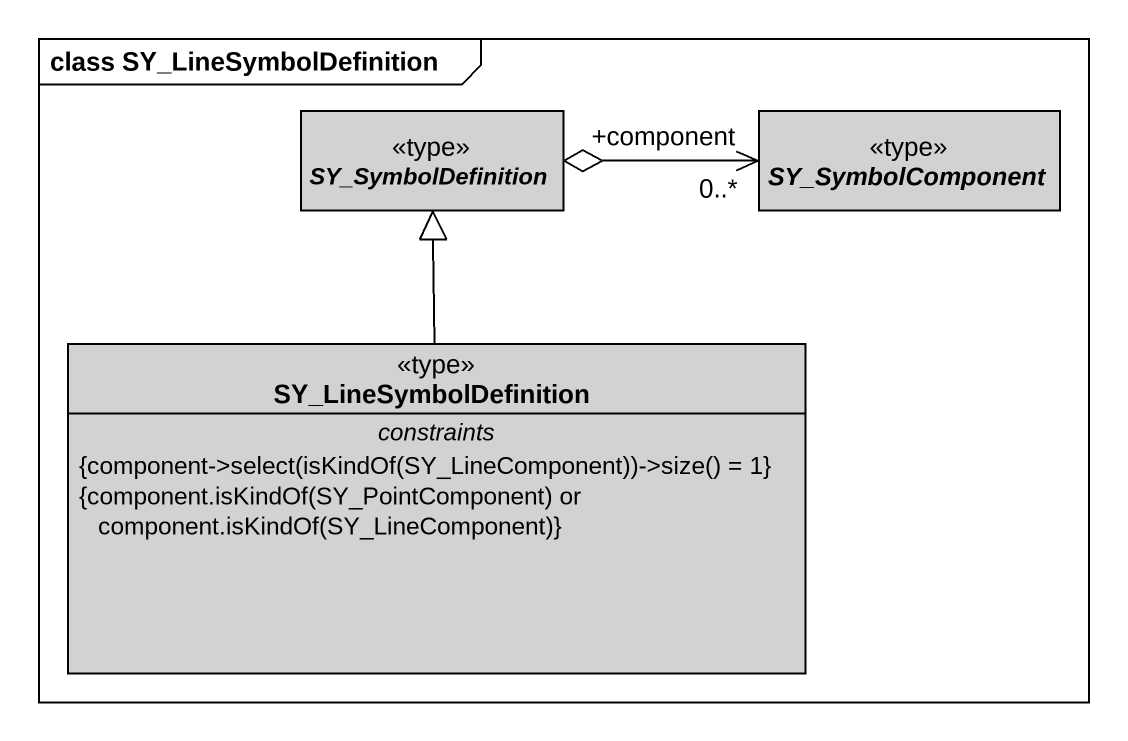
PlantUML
@startuml
mainframe class SY_LineSymbolDefinition
hide circle
hide empty members
abstract class SY_SymbolDefinition <<type>> #D2D2D2
abstract class SY_SymbolComponent <<type>> #D2D2D2
class SY_LineSymbolDefinition <<type>> #D2D2D2 {
  -- constraints --
  {field} {component->select(isKindOf(SY_LineComponent))->size() = 1}
  {field} {component.isKindOf(SY_PointComponent) or component.isKindOf(SY_LineComponent)}
}
SY_SymbolComponent "+component\n0..*" <-left-o SY_SymbolDefinition
SY_LineSymbolDefinition -up-|> SY_SymbolDefinition
@enduml
